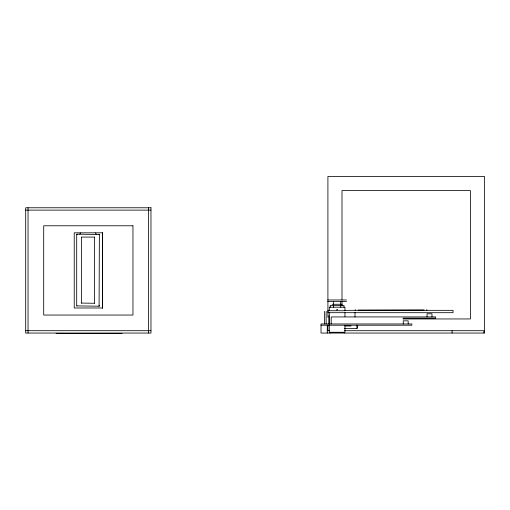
<?xml version="1.0" encoding="UTF-8"?>
<svg xmlns="http://www.w3.org/2000/svg" width="510" height="510" viewBox="0 0 510 510"><rect width="100%" height="100%" fill="white"/><g stroke="black" fill="none" stroke-linecap="round" stroke-linejoin="round"><path stroke-width="0.76" d="M77.074 234.211L76.698 234.568L77.074 234.173L99.38 234.479L99.087 306.198L76.698 305.904L76.685 234.568L77.074 234.262M99.303 305.815L98.997 306.166L99.367 305.873M426.653 309.87L427.029 310.176L426.653 310.093M99.354 234.568L98.997 234.186M77.042 305.93L76.991 305.815M355.4 309.87L355.024 310.176L355.4 310.093M79.815 234.173L80.599 232.936M56.081 333.349L122.068 333.527M331.494 316.94L435.655 316.92L435.655 318.17L402.989 318.17M81.402 237.086L94.675 237.086M81.402 303.291L81.619 237.303M344.173 333.049L344.958 332.265L344.958 325.214M424.129 309.889L358.141 310.067M329.619 332.271L344.639 332.271M25.698 210.12L150.966 210.12M327.771 299.969L346.526 299.969M327.771 301.531L346.526 301.531M81.619 303.074L94.662 303.278M332.042 304.272L342.216 304.272M329.307 307.211L344.958 307.211L344.958 310.73L337.62 310.73L337.62 309.557L336.74 309.557L336.74 310.73L329.301 310.73L329.301 307.211M329.632 310.341L328.038 310.341L328.038 312.687L453.014 312.687L453.014 310.341L344.754 310.341M403.034 318.954L470.405 318.954L470.405 190.549L342 190.549L342 299.931M321.019 325.214L411.844 325.214L411.844 323.965L321.019 323.965L321.019 333.049L484.5 333.049L484.5 176.454L327.911 176.454L327.911 317.367M344.83 325.998L351.097 325.998M344.339 328.593L356.866 328.593L357.65 327.809L357.65 325.463M25.698 330.697L150.966 330.697M327.089 330.697L329.67 330.697M344.55 330.697L483.875 330.697L483.875 333.049M330.085 333.049L329.301 332.265L329.301 312.687M356.872 328.274L356.866 325.074M95.478 232.936L96.256 234.173M452.064 330.697L452.064 333.049M431.983 316.92L431.983 313.784L427.042 313.784L427.042 316.92M408.172 323.965L408.172 320.835L403.231 320.835L403.231 323.965M355.011 312.483L355.011 316.92M344.958 312.687L344.958 316.602M343.982 307.211L343.982 305.445L330.276 305.445L330.276 307.211M342 301.518L342 305.477M340.718 305.445L340.718 307.211M340.654 301.531L340.654 304.272M333.604 301.531L333.604 304.272M333.54 305.445L333.54 307.211M331.2 317.309L331.2 323.965M328.88 315.677L328.88 323.882M328.88 325.272L328.88 325.852M327.911 325.099L327.911 330.658M327.286 325.214L327.286 333.049M326.139 311.368L326.139 323.926M324.57 311.368L324.57 323.926M148.62 207.768L148.62 333.049M102.523 232.732L102.523 308.416M94.458 237.303L94.458 303.074M28.044 207.768L28.044 333.049M150.966 207.768L25.698 207.768L25.698 333.049L150.966 333.049L150.966 207.768M132.957 225.777L43.701 225.777L43.701 315.04L132.957 315.04L132.957 225.777M102.427 232.821L74.237 232.821L74.237 307.989L102.427 307.989L102.427 232.821"/></g></svg>
